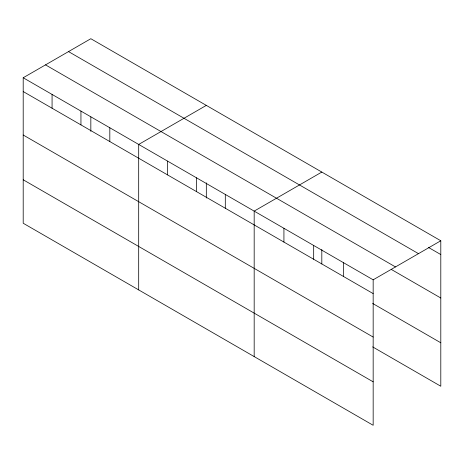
<?xml version="1.0" encoding="UTF-8"?>
<svg xmlns="http://www.w3.org/2000/svg" width="464" height="464" viewBox="0 0 464 464"><rect width="100%" height="100%" fill="white"/><g stroke="black" fill="none" stroke-linecap="round" stroke-linejoin="round"><path stroke-width="0.7" d="M373.166 337.061L373.166 279.815L23.2 77.761L23.2 223.236L373.166 425.285L373.166 337.061L23.2 135.007M372.627 346.881L440.8 386.239L440.8 240.764L90.834 38.715L23.2 77.761M206.323 105.392L138.69 144.437L138.69 289.913M321.813 172.069L254.179 211.114L254.179 356.59M373.166 279.815L440.8 240.764M428.405 247.399L440.8 254.556M68.515 51.597L418.482 253.651M45.518 64.873L395.485 266.928M391.222 269.387L440.8 298.01M23.2 91.553L373.166 293.602M372.627 303.427L440.8 342.786M23.2 179.777L373.166 381.831M343.424 262.636L343.424 276.428M321.813 249.533L321.813 263.975M313.676 245.462L313.676 259.254M283.927 228.288L283.927 242.08M225.307 194.445L225.307 208.237M206.323 182.857L206.323 198.024M196.434 177.776L196.434 191.568M167.562 161.107L167.562 174.899M109.817 127.768L109.817 141.561M90.834 116.899L90.834 131.347M80.945 111.099L80.945 124.891M52.072 94.43L52.072 108.222"/></g></svg>
